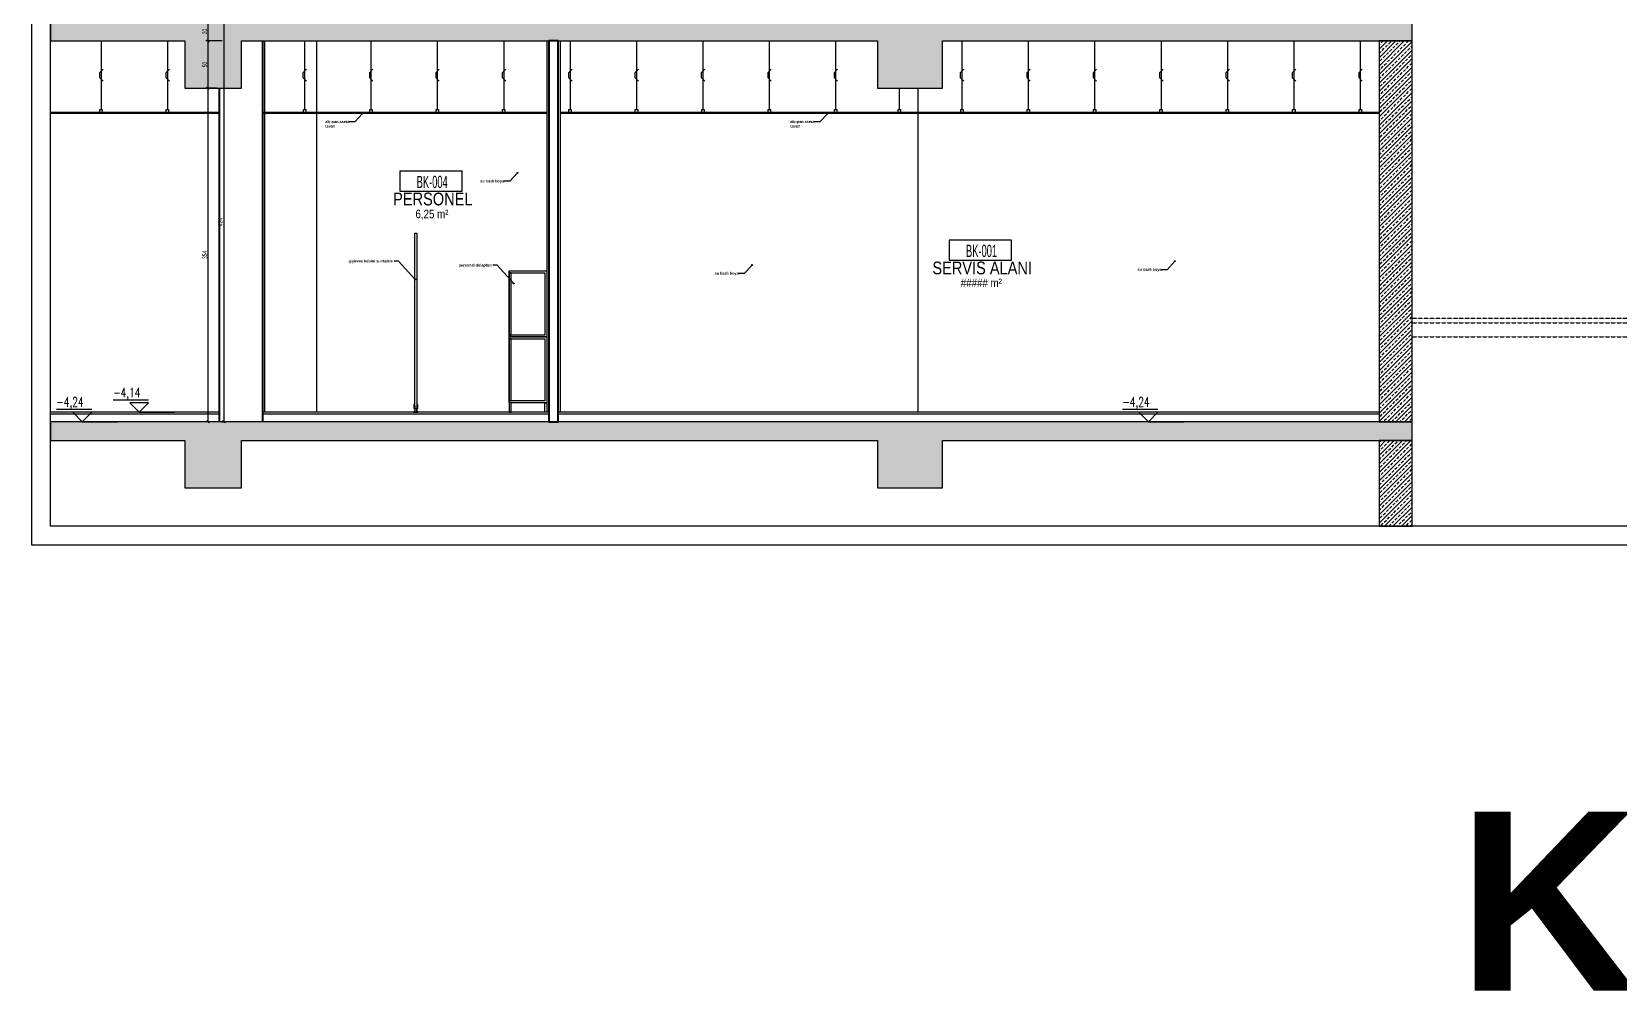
# Model space of a CAD drawing. Header units: millimetres. Extents: x 933584 to 974011, y 4545988 to 4553664.
# Drawn here: x 941327 to 943012, y 4545988 to 4547009 of the extents above; entities that cross this region are included whole.
import ezdxf
from ezdxf.enums import TextEntityAlignment as Align

# ---------------------------------------------------------------- set-up
doc = ezdxf.new("R2010")
doc.units = ezdxf.units.MM
doc.set_wipeout_variables(frame=1)
doc.header["$PDMODE"] = 35
for name, pattern in [('568_AVN_KES_01$0$HIDDEN', [0.375, 0.25, -0.125]), ('CENTER', [2, 1.25, -0.25, 0.25, -0.25]), ('DOT2', [3.175, 0, -3.175]), ('HIDDEN', [9.525, 6.35, -3.175])]:
    doc.linetypes.add(name, pattern=pattern)
doc.layers.get('0').update_dxf_attribs({"color": 255})
doc.layers.get('Defpoints').update_dxf_attribs({"color": 8})
for name, color, linetype in [('0-DMS-50', 143, 'Continuous'), ('0-HSL-HTC_200', 1, 'Continuous'), ('0-LNS-SLN', 6, 'Continuous'), ('0-LNS-SPL', 13, '568_AVN_KES_01$0$HIDDEN'), ('0-LNS-VLF', 11, 'Continuous'), ('0-TXT-PBX', 6, 'Continuous'), ('0-TXT-PTX_50', 8, 'Continuous'), ('2-SPS-RCN', 2, 'Continuous'), ('4-FNS-SFF', 13, 'Continuous'), ('7-DCR-FRN', 8, 'Continuous')]:
    doc.layers.add(name, color=color, linetype=linetype)
doc.layers.add('2-SPS-IBW', color=5, linetype='Continuous', lineweight=40)
doc.layers.add('TİBA_KOT', color=171, linetype='Continuous', lineweight=25)
doc.styles.add('Century Gothic_B_3', font='GOTHICB.TTF', dxfattribs={"height": 4})
doc.styles.add('dim_romans_50', font='swissl.ttf', dxfattribs={"width": 0.6, "height": 5})
doc.styles.add('MAHAL YAZISI', font='ARIALN.TTF', dxfattribs={"width": 0.8})
doc.styles.get("Standard").update_dxf_attribs({"font": 'times.ttf'})
doc.styles.add('T_General', font='simplxtw.shx', dxfattribs={"width": 0.7, "height": 200})
doc.dimstyles.new('ONK_dim 1_50', dxfattribs={"dimscale": 5, "dimtxt": 4, "dimasz": 0.5, "dimexe": 0.5, "dimexo": 0.5, "dimgap": 0.2, "dimtad": 1, "dimdec": 1, "dimrnd": 0.5, "dimzin": 9, "dimtxsty": 'dim_romans_50', "dimblk": 'OBLIQUE', "dimcen": 1, "dimclre": 256, "dimclrt": 256, "dimazin": 2, "dimtfac": 1, "dimtdec": 1, "dimtix": 1, "dimtmove": 2, "dimatfit": 3, "dimldrblk": 'OBLIQUE', "dimfxl": 3, "dimfxlon": 1, "dimarcsym": 0})
pattern_1 = [(45, (946624.9096, 4556812.099), (-4.490128, 4.490128), []), (45, (946629.4, 4556812.099), (-4.490128, 4.490128), [3.175, -1.5875])]

# ---------------------------------------------------------------- blocks, each defined once
blk = doc.blocks.new('MAHAL_KODU')
at = {"layer": '0-TXT-PTX_50'}
blk.add_attdef('ALAN', text='', height=0.2, dxfattribs=at).set_placement((0, -0.95), align=Align.MIDDLE_CENTER)
at = {"linetype": 'DOT2', "ltscale": 10000}
blk.add_wipeout([(-0.748, 0.049), (0.721, 0.049), (0.722, -0.423), (-0.752, -0.425)], dxfattribs=at)
at = {"layer": '0-TXT-PBX'}
blk.add_lwpolyline([(-0.748, -0.422), (0.721, -0.422), (0.721, 0.049), (-0.748, 0.049)], close=True, dxfattribs=at)
at = {"layer": '0-TXT-PTX_50'}
for tag, p in [('MAHAL_KODU', (0, -0.2)), ('MEKAN_ADI', (0, -0.65))]:
    blk.add_attdef(tag, text='', height=0.3, dxfattribs=at).set_placement(p, align=Align.MIDDLE_CENTER)
blk = doc.blocks.new('SLV-FNS')
at = {"layer": 'TİBA_KOT'}
for p, q in [((-250, 260), (-1000, 260)), ((-450, 0), (-650, 200)), ((-250, 200), (-650, 200)), ((-250, 200), (-450, 0)), ((-450, 0), (300, 0))]:
    blk.add_line(p, q, dxfattribs=at)
at = {"layer": 'TİBA_KOT', "color": 8, "style": 'T_General', "width": 0.7}
blk.add_attdef('INCE', (-1000, 319), '', height=200, dxfattribs=at)
blk = doc.blocks.new('_Oblique')
at = {"color": 0, "linetype": 'ByBlock', "lineweight": -2}
blk.add_line((-0.5, -0.5), (0.5, 0.5), dxfattribs=at)
blk = doc.blocks.new('*D2905')
at = {"layer": '0-DMS-50', "lineweight": -2}
for p, q in [((941523.7, 4546948.8), (941512, 4546948.8)), ((941523.7, 4546594.8), (941512, 4546594.8))]:
    blk.add_line(p, q, dxfattribs=at)
at = {"layer": '0-DMS-50', "color": 0, "lineweight": -2}
blk.add_line((941514.5, 4546594.8), (941514.5, 4546948.8), dxfattribs=at)
at = {"layer": 'Defpoints', "color": 0}
for p in [(941514.5, 4546948.8), (941526.2, 4546948.8), (941526.2, 4546594.8)]:
    blk.add_point(p, dxfattribs=at)
at = {"layer": '0-DMS-50', "color": 0, "linetype": 'ByBlock', "lineweight": -2, "xscale": 2.5, "yscale": 2.5, "zscale": 2.5}
for p, rotation in [((941514.5, 4546948.8), 90), ((941514.5, 4546594.8), 270)]:
    blk.add_blockref('_Oblique', p, dxfattribs=dict(at, rotation=rotation))
at = {"layer": '0-DMS-50', "insert": (941511, 4546771.8), "char_height": 5, "attachment_point": 5, "rotation": 90, "style": 'dim_romans_50'}
blk.add_mtext('354', dxfattribs=at)
blk = doc.blocks.new('*D2906')
at = {"layer": '0-DMS-50', "lineweight": -2}
for p, q in [((941529.5, 4546998.8), (941512, 4546998.8)), ((941523.7, 4546948.8), (941512, 4546948.8))]:
    blk.add_line(p, q, dxfattribs=at)
at = {"layer": '0-DMS-50', "color": 0, "lineweight": -2}
blk.add_line((941514.5, 4546948.8), (941514.5, 4546998.8), dxfattribs=at)
at = {"layer": 'Defpoints', "color": 0}
for p in [(941514.5, 4546998.8), (941549.7, 4546998.8), (941526.2, 4546948.8)]:
    blk.add_point(p, dxfattribs=at)
at = {"layer": '0-DMS-50', "color": 0, "linetype": 'ByBlock', "lineweight": -2, "xscale": 2.5, "yscale": 2.5, "zscale": 2.5}
for p, rotation in [((941514.5, 4546998.8), 90), ((941514.5, 4546948.8), 270)]:
    blk.add_blockref('_Oblique', p, dxfattribs=dict(at, rotation=rotation))
at = {"layer": '0-DMS-50', "insert": (941511, 4546973.8), "char_height": 5, "attachment_point": 5, "rotation": 90, "style": 'dim_romans_50'}
blk.add_mtext('50', dxfattribs=at)
blk = doc.blocks.new('*D2907')
at = {"layer": '0-DMS-50', "lineweight": -2}
for p, q in [((941529.5, 4547018.8), (941512, 4547018.8)), ((941529.5, 4546998.8), (941512, 4546998.8))]:
    blk.add_line(p, q, dxfattribs=at)
at = {"layer": '0-DMS-50', "color": 0, "lineweight": -2}
blk.add_line((941514.5, 4546998.8), (941514.5, 4547018.8), dxfattribs=at)
at = {"layer": 'Defpoints', "color": 0}
for p in [(941514.5, 4547018.8), (941549.7, 4547018.8), (941549.7, 4546998.8)]:
    blk.add_point(p, dxfattribs=at)
at = {"layer": '0-DMS-50', "color": 0, "linetype": 'ByBlock', "lineweight": -2, "xscale": 2.5, "yscale": 2.5, "zscale": 2.5}
for p, rotation in [((941514.5, 4547018.8), 90), ((941514.5, 4546998.8), 270)]:
    blk.add_blockref('_Oblique', p, dxfattribs=dict(at, rotation=rotation))
at = {"layer": '0-DMS-50', "insert": (941511, 4547008.8), "char_height": 5, "attachment_point": 5, "rotation": 90, "style": 'dim_romans_50'}
blk.add_mtext('20', dxfattribs=at)
blk = doc.blocks.new('*D2915')
at = {"layer": '0-DMS-50', "lineweight": -2}
for p, q in [((941531, 4547018.8), (941533.5, 4547018.8)), ((941528.7, 4546594.8), (941533.5, 4546594.8))]:
    blk.add_line(p, q, dxfattribs=at)
at = {"layer": '0-DMS-50', "color": 0, "lineweight": -2}
blk.add_line((941531, 4547018.8), (941531, 4546594.8), dxfattribs=at)
at = {"layer": 'Defpoints', "color": 0}
for p in [(941529.5, 4547018.8), (941526.2, 4546594.8), (941531, 4546594.8)]:
    blk.add_point(p, dxfattribs=at)
at = {"layer": '0-DMS-50', "color": 0, "linetype": 'ByBlock', "lineweight": -2, "xscale": 2.5, "yscale": 2.5, "zscale": 2.5}
for p, rotation in [((941531, 4547018.8), 90), ((941531, 4546594.8), 270)]:
    blk.add_blockref('_Oblique', p, dxfattribs=dict(at, rotation=rotation))
at = {"layer": '0-DMS-50', "insert": (941527.5, 4546806.8), "char_height": 5, "attachment_point": 5, "rotation": 90, "style": 'dim_romans_50'}
blk.add_mtext('424', dxfattribs=at)

msp = doc.modelspace()

# ---------------------------------------------------------------- hatches: boundary and pattern name
at = {"layer": '0-HSL-HTC_200'}
h = msp.add_hatch(dxfattribs=at)
h.set_pattern_fill('ANSI33', color=256)
h.set_pattern_definition(pattern_1)
h.paths.add_polyline_path([(942293.73, 4547018.78), (941347.39, 4547018.78), (941347.39, 4546998.78), (941489.73, 4546998.78), (941489.73, 4546948.78), (941549.73, 4546948.78), (941549.73, 4546998.78), (942224.73, 4546998.78), (942224.73, 4546948.78), (942293.73, 4546948.78), (942293.73, 4546998.78), (942791.73, 4546998.78), (942791.73, 4547018.78)])
h = msp.add_hatch(dxfattribs=at)
h.set_pattern_fill('ANSI33', color=256)
h.set_pattern_definition(pattern_1)
h.paths.add_polyline_path([(942791.73, 4546998.78), (942756.73, 4546998.78), (942756.73, 4546594.78), (942791.73, 4546594.78)])
h = msp.add_hatch(dxfattribs=at)
h.set_pattern_fill('ANSI33', color=256)
h.set_pattern_definition([(45, (946624.9096, 4556388.099), (-4.490128, 4.490128), []), (45, (946629.4, 4556388.099), (-4.490128, 4.490128), [3.175, -1.5875])])
h.paths.add_polyline_path([(942293.73, 4546594.78), (941347.39, 4546594.78), (941347.39, 4546574.78), (941489.73, 4546574.78), (941489.73, 4546524.78), (941549.73, 4546524.78), (941549.73, 4546574.78), (942224.73, 4546574.78), (942224.73, 4546524.78), (942293.73, 4546524.78), (942293.73, 4546574.78), (942791.73, 4546574.78), (942791.73, 4546594.78)])
h = msp.add_hatch(dxfattribs=at)
h.set_pattern_fill('ANSI33', color=256)
h.set_pattern_definition(pattern_1)
h.paths.add_polyline_path([(942791.73, 4546574.78), (942756.73, 4546574.78), (942756.73, 4546483.85), (942791.73, 4546483.85)])
at = {"layer": '0-LNS-VLF', "linetype": 'HIDDEN', "ltscale": 0.5}
h = msp.add_hatch(color=256, dxfattribs=at)
h.dxf.hatch_style = 1
edge = h.paths.add_edge_path()
edge.add_arc((941678.42, 4546922), 0.467, 0, 360)
h = msp.add_hatch(color=256, dxfattribs=at)
h.dxf.hatch_style = 1
edge = h.paths.add_edge_path()
edge.add_arc((942171.78, 4546922), 0.467, 0, 360)
h = msp.add_hatch(color=256, dxfattribs=at)
h.dxf.hatch_style = 1
edge = h.paths.add_edge_path()
edge.add_arc((941842.71, 4546858.93), 0.467, 0, 360)
h = msp.add_hatch(color=256, dxfattribs=at)
h.dxf.hatch_style = 1
edge = h.paths.add_edge_path()
edge.add_arc((942540.06, 4546765.13), 0.467, 0, 360)
h = msp.add_hatch(color=256, dxfattribs=at)
h.dxf.hatch_style = 1
edge = h.paths.add_edge_path()
edge.add_arc((942091.48, 4546761.05), 0.467, 0, 360)
h = msp.add_hatch(color=256, dxfattribs=at)
h.dxf.hatch_style = 1
edge = h.paths.add_edge_path()
edge.add_arc((941734.19, 4546745.84), 0.467, 0, 360)
h = msp.add_hatch(color=256, dxfattribs=at)
h.dxf.hatch_style = 1
edge = h.paths.add_edge_path()
edge.add_arc((941838.7, 4546741.49), 0.467, 0, 360)

# ---------------------------------------------------------------- linework, layer by layer
at = {"color": 0}
for points in [[(941327.39, 4547963.85), (943427.39, 4547963.85), (943427.39, 4546463.85), (941327.39, 4546463.85)], [(941347.39, 4547943.85), (943407.39, 4547943.85), (943407.39, 4546483.85), (941347.39, 4546483.85)]]:
    msp.add_lwpolyline(points, close=True, dxfattribs=at)
at = {"linetype": 'CENTER', "ltscale": 50}
msp.add_lwpolyline([(941347.39, 4546483.85), (941347.39, 4547943.85)], dxfattribs=at)
at = {"layer": '0-DMS-50'}
for points in [[(941873.83, 4546684.78), (941833.83, 4546684.78), (941833.83, 4546754.78), (941873.83, 4546754.78), (941873.83, 4546684.78)], [(941873.83, 4546614.78), (941833.83, 4546614.78), (941833.83, 4546684.78), (941873.83, 4546684.78), (941873.83, 4546614.78)]]:
    msp.add_lwpolyline(points, dxfattribs=at)
for points in [[(941871.83, 4546686.78), (941833.83, 4546686.78), (941833.83, 4546752.78), (941871.83, 4546752.78)], [(941835.83, 4546752.78), (941833.83, 4546752.78), (941833.83, 4546686.78), (941835.83, 4546686.78)], [(941871.83, 4546616.78), (941833.83, 4546616.78), (941833.83, 4546682.78), (941871.83, 4546682.78)], [(941835.83, 4546682.78), (941833.83, 4546682.78), (941833.83, 4546616.78), (941835.83, 4546616.78)], [(941835.83, 4546614.78), (941833.83, 4546614.78), (941833.83, 4546604.78), (941835.83, 4546604.78)], [(941871.83, 4546614.78), (941873.83, 4546614.78), (941873.83, 4546604.78), (941871.83, 4546604.78)]]:
    msp.add_lwpolyline(points, close=True, dxfattribs=at)
at = {"layer": '0-HSL-HTC_200', "color": 8}
for points in [[(941629.73, 4546604.78), (941629.73, 4546998.78)], [(942267.73, 4546604.78), (942267.73, 4546948.78)]]:
    msp.add_lwpolyline(points, dxfattribs=at)
at = {"layer": '0-LNS-SLN'}
for points in [[(941733.83, 4546794.78), (941735.83, 4546794.78), (941735.83, 4546610.19), (941733.83, 4546610.19), (941733.83, 4546794.78)], [(941735.83, 4546613.19), (941735.83, 4546610.19), (941733.83, 4546610.19), (941733.83, 4546613.19), (941732.83, 4546613.19), (941732.83, 4546608.75), (941734.83, 4546608.75), (941736.83, 4546608.75), (941736.83, 4546613.19), (941735.83, 4546613.19), (941735.83, 4546610.19), (941733.83, 4546610.19)], [(941733.83, 4546608.75), (941733.83, 4546605.78), (941732.83, 4546605.78), (941732.83, 4546604.78), (941736.83, 4546604.78), (941736.83, 4546605.78), (941735.83, 4546605.78), (941735.83, 4546608.75)]]:
    msp.add_lwpolyline(points, dxfattribs=at)
at = {"layer": '0-LNS-SPL', "linetype": 'ByBlock'}
for points in [[(941574.13, 4546998.78), (941574.13, 4546604.78)], [(941873.83, 4546998.78), (941873.83, 4546604.78)], [(941887.83, 4546998.78), (941887.83, 4546604.78)], [(941526.24, 4546604.78), (941347.39, 4546604.78)], [(941526.24, 4546602.78), (941347.39, 4546602.78)], [(941875.83, 4546604.78), (941572.13, 4546604.78)], [(941875.83, 4546602.78), (941572.13, 4546602.78)], [(942756.73, 4546604.78), (941885.83, 4546604.78)], [(942756.73, 4546602.78), (941885.83, 4546602.78)]]:
    msp.add_lwpolyline(points, dxfattribs=at)
at = {"layer": '0-LNS-SPL'}
for points in [[(942791.73, 4546704.82), (943069.34, 4546704.82)], [(942791.73, 4546699.82), (943069.34, 4546699.82)], [(942791.73, 4546684.82), (943069.34, 4546684.82)]]:
    msp.add_lwpolyline(points, dxfattribs=at)
at = {"layer": '0-LNS-VLF', "ltscale": 0.5}
for points in [[(941678.42, 4546922), (941670.19, 4546912.95), (941663.63, 4546912.95)], [(942171.78, 4546922), (942163.55, 4546912.95), (942156.99, 4546912.95)], [(941842.71, 4546858.93), (941834.49, 4546849.88), (941827.93, 4546849.88)], [(941734.19, 4546745.84), (941716.5, 4546765.11), (941711.96, 4546765.11)], [(942540.06, 4546765.13), (942531.83, 4546756.08), (942525.28, 4546756.08)], [(941838.7, 4546741.49), (941821.01, 4546760.76), (941816.46, 4546760.76)], [(942091.48, 4546761.05), (942083.25, 4546752), (942076.69, 4546752)]]:
    msp.add_lwpolyline(points, dxfattribs=at)
at = {"layer": '0-LNS-VLF', "linetype": 'HIDDEN', "ltscale": 0.5}
for centre in [(941678.42, 4546922), (942171.78, 4546922), (941842.71, 4546858.93), (942540.06, 4546765.13), (942091.48, 4546761.05), (941734.19, 4546745.84), (941838.7, 4546741.49)]:
    msp.add_circle(centre, 0.467, dxfattribs=at)
at = {"layer": '2-SPS-IBW'}
for points in [[(941572.13, 4546998.78), (941572.13, 4546594.78)], [(941526.24, 4546948.78), (941526.24, 4546594.78)]]:
    msp.add_lwpolyline(points, dxfattribs=at)
msp.add_lwpolyline([(941885.83, 4546998.78), (941875.83, 4546998.78), (941875.83, 4546594.78), (941885.83, 4546594.78)], close=True, dxfattribs=at)
at = {"layer": '2-SPS-RCN'}
for points in [[(942293.73, 4547018.78), (941347.39, 4547018.78), (941347.39, 4546998.78), (941489.73, 4546998.78), (941489.73, 4546948.78), (941549.73, 4546948.78), (941549.73, 4546998.78), (942224.73, 4546998.78), (942224.73, 4546948.78), (942293.73, 4546948.78), (942293.73, 4546998.78), (942791.73, 4546998.78), (942791.73, 4547018.78), (942293.73, 4547018.78)], [(942293.73, 4546594.78), (941347.39, 4546594.78), (941347.39, 4546574.78), (941489.73, 4546574.78), (941489.73, 4546524.78), (941549.73, 4546524.78), (941549.73, 4546574.78), (942224.73, 4546574.78), (942224.73, 4546524.78), (942293.73, 4546524.78), (942293.73, 4546574.78), (942791.73, 4546574.78), (942791.73, 4546594.78), (942293.73, 4546594.78)]]:
    msp.add_lwpolyline(points, dxfattribs=at)
for points in [[(942791.73, 4546998.78), (942756.73, 4546998.78), (942756.73, 4546594.78), (942791.73, 4546594.78)], [(942791.73, 4546574.78), (942756.73, 4546574.78), (942756.73, 4546483.85), (942791.73, 4546483.85)]]:
    msp.add_lwpolyline(points, close=True, dxfattribs=at)
at = {"layer": '4-FNS-SFF'}
for points in [[(941400.87, 4546998.78), (941400.87, 4546926.16)], [(941471.3, 4546998.78), (941471.3, 4546926.16)], [(941616.75, 4546998.78), (941616.75, 4546926.16)], [(941687.19, 4546998.78), (941687.19, 4546926.16)], [(941757.62, 4546998.78), (941757.62, 4546926.16)], [(941828.05, 4546998.78), (941828.05, 4546926.16)], [(941898.48, 4546998.78), (941898.48, 4546926.16)], [(941968.91, 4546998.78), (941968.91, 4546926.16)], [(942039.34, 4546998.78), (942039.34, 4546926.16)], [(942109.78, 4546998.78), (942109.78, 4546926.16)], [(942180.21, 4546998.78), (942180.21, 4546926.16)], [(942314.1, 4546998.78), (942314.1, 4546926.16)], [(942384.53, 4546998.78), (942384.53, 4546926.16)], [(942454.97, 4546998.78), (942454.97, 4546926.16)], [(942525.4, 4546998.78), (942525.4, 4546926.16)], [(942595.83, 4546998.78), (942595.83, 4546926.16)], [(942666.26, 4546998.78), (942666.26, 4546926.16)], [(942736.69, 4546998.78), (942736.69, 4546926.16)], [(941403.02, 4546968.8), (941399.25, 4546965.03), (941399.25, 4546959.97), (941403.02, 4546956.2)], [(941473.45, 4546968.8), (941469.68, 4546965.03), (941469.68, 4546959.97), (941473.45, 4546956.2)], [(941618.9, 4546968.8), (941615.13, 4546965.03), (941615.13, 4546959.97), (941618.9, 4546956.2)], [(941689.33, 4546968.8), (941685.56, 4546965.03), (941685.56, 4546959.97), (941689.33, 4546956.2)], [(941759.76, 4546968.8), (941756, 4546965.03), (941756, 4546959.97), (941759.76, 4546956.2)], [(941830.19, 4546968.8), (941826.43, 4546965.03), (941826.43, 4546959.97), (941830.19, 4546956.2)], [(941900.63, 4546968.8), (941896.86, 4546965.03), (941896.86, 4546959.97), (941900.63, 4546956.2)], [(941971.06, 4546968.8), (941967.29, 4546965.03), (941967.29, 4546959.97), (941971.06, 4546956.2)], [(942041.49, 4546968.8), (942037.72, 4546965.03), (942037.72, 4546959.97), (942041.49, 4546956.2)], [(942111.92, 4546968.8), (942108.15, 4546965.03), (942108.15, 4546959.97), (942111.92, 4546956.2)], [(942182.35, 4546968.8), (942178.58, 4546965.03), (942178.58, 4546959.97), (942182.35, 4546956.2)], [(942316.25, 4546968.8), (942312.48, 4546965.03), (942312.48, 4546959.97), (942316.25, 4546956.2)], [(942386.68, 4546968.8), (942382.91, 4546965.03), (942382.91, 4546959.97), (942386.68, 4546956.2)], [(942457.11, 4546968.8), (942453.34, 4546965.03), (942453.34, 4546959.97), (942457.11, 4546956.2)], [(942527.54, 4546968.8), (942523.77, 4546965.03), (942523.77, 4546959.97), (942527.54, 4546956.2)], [(942597.97, 4546968.8), (942594.21, 4546965.03), (942594.21, 4546959.97), (942597.97, 4546956.2)], [(942668.41, 4546968.8), (942664.64, 4546965.03), (942664.64, 4546959.97), (942668.41, 4546956.2)], [(942738.84, 4546968.8), (942735.07, 4546965.03), (942735.07, 4546959.97), (942738.84, 4546956.2)], [(942247.73, 4546948.78), (942247.73, 4546926.16)], [(941526.24, 4546922.78), (941347.39, 4546922.78)], [(941526.24, 4546921.78), (941347.39, 4546921.78)], [(941873.83, 4546922.78), (941572.13, 4546922.78)], [(941873.83, 4546921.78), (941572.13, 4546921.78)], [(942756.73, 4546922.78), (941887.83, 4546922.78)], [(942756.73, 4546921.78), (941887.83, 4546921.78)]]:
    msp.add_lwpolyline(points, dxfattribs=at)
for points in [[(941399.64, 4546922.78), (941399.64, 4546926.16), (941402.17, 4546926.16), (941402.17, 4546922.78)], [(941470.07, 4546922.78), (941470.07, 4546926.16), (941472.6, 4546926.16), (941472.6, 4546922.78)], [(941615.52, 4546922.78), (941615.52, 4546926.16), (941618.05, 4546926.16), (941618.05, 4546922.78)], [(941685.95, 4546922.78), (941685.95, 4546926.16), (941688.48, 4546926.16), (941688.48, 4546922.78)], [(941756.38, 4546922.78), (941756.38, 4546926.16), (941758.91, 4546926.16), (941758.91, 4546922.78)], [(941826.81, 4546922.78), (941826.81, 4546926.16), (941829.34, 4546926.16), (941829.34, 4546922.78)], [(941897.24, 4546922.78), (941897.24, 4546926.16), (941899.78, 4546926.16), (941899.78, 4546922.78)], [(941967.68, 4546922.78), (941967.68, 4546926.16), (941970.21, 4546926.16), (941970.21, 4546922.78)], [(942038.11, 4546922.78), (942038.11, 4546926.16), (942040.64, 4546926.16), (942040.64, 4546922.78)], [(942108.54, 4546922.78), (942108.54, 4546926.16), (942111.07, 4546926.16), (942111.07, 4546922.78)], [(942178.97, 4546922.78), (942178.97, 4546926.16), (942181.5, 4546926.16), (942181.5, 4546922.78)], [(942246.49, 4546922.78), (942246.49, 4546926.16), (942249.02, 4546926.16), (942249.02, 4546922.78)], [(942312.87, 4546922.78), (942312.87, 4546926.16), (942315.4, 4546926.16), (942315.4, 4546922.78)], [(942383.3, 4546922.78), (942383.3, 4546926.16), (942385.83, 4546926.16), (942385.83, 4546922.78)], [(942453.73, 4546922.78), (942453.73, 4546926.16), (942456.26, 4546926.16), (942456.26, 4546922.78)], [(942524.16, 4546922.78), (942524.16, 4546926.16), (942526.69, 4546926.16), (942526.69, 4546922.78)], [(942594.59, 4546922.78), (942594.59, 4546926.16), (942597.12, 4546926.16), (942597.12, 4546922.78)], [(942665.02, 4546922.78), (942665.02, 4546926.16), (942667.56, 4546926.16), (942667.56, 4546922.78)], [(942735.46, 4546922.78), (942735.46, 4546926.16), (942737.99, 4546926.16), (942737.99, 4546922.78)]]:
    msp.add_lwpolyline(points, close=True, dxfattribs=at)

# ---------------------------------------------------------------- block references
ref = msp.add_blockref('SLV-FNS', (941463.88, 4546604.78), dxfattribs=dict(xscale=0.05000000000291038, yscale=0.05000000000291038, zscale=0.05000000000291038))
ref.add_attrib('INCE', '-4,14', (941413.88, 4546620.73), dxfattribs={"color": 8, "height": 10, "style": 'T_General', "width": 0.7})
ref = msp.add_blockref('SLV-FNS', (941403.52, 4546594.78), dxfattribs=dict(xscale=0.05000000000291038, yscale=0.05000000000291038, zscale=0.05000000000291038))
ref.add_attrib('INCE', '-4,24', (941353.52, 4546610.73), dxfattribs={"color": 8, "height": 10, "style": 'T_General', "width": 0.7})
ref = msp.add_blockref('SLV-FNS', (942534.48, 4546594.78), dxfattribs=dict(xscale=0.05000000000291038, yscale=0.05000000000291038, zscale=0.05000000000291038))
ref.add_attrib('INCE', '-4,24', (942484.48, 4546610.73), dxfattribs={"color": 8, "height": 10, "style": 'T_General', "width": 0.7})

# ---------------------------------------------------------------- texts
at = {"color": 0, "insert": (942840.39, 4546180.86), "char_height": 189.8307, "width": 3922.4425, "attachment_point": 1, "line_spacing_factor": 0.984502, "style": 'Century Gothic_B_3'}
msp.add_mtext('{\\fArial|b1|i0|c0|p34;KESİTLER}', dxfattribs=at)
at = {"layer": '0-LNS-VLF', "linetype": 'HIDDEN', "ltscale": 0.5, "char_height": 2.9364, "width": 95.455, "attachment_point": 1, "line_spacing_factor": 0.984502, "style": 'Century Gothic_B_3'}
for s, insert in [('\\pxql;{\\fFranklin Gothic Book|b1|i0|c162|p34;alçıpan asma\\Ptavan }', (941638.79, 4546914.71)), ('\\pxql;{\\fFranklin Gothic Book|b1|i0|c162|p34;alçıpan asma\\Ptavan }', (942132.15, 4546914.71)), ('\\pxql;{\\fFranklin Gothic Book|b1|i0|c162|p34;su bazlı boya }', (941803.08, 4546851.64)), ('\\pxqr;{\\fFranklin Gothic Book|b1|i0|c162|p34;\\Pgiyinme kabini suntalam}', (941615.18, 4546771.56)), ('\\pxqr;{\\fFranklin Gothic Book|b1|i0|c162|p34;\\Ppersonel dolapları}', (941719.69, 4546767.21)), ('\\pxql;{\\fFranklin Gothic Book|b1|i0|c162|p34;su bazlı boya }', (942051.85, 4546753.76)), ('\\pxql;{\\fFranklin Gothic Book|b1|i0|c162|p34;su bazlı boya }', (942500.43, 4546757.84))]:
    msp.add_mtext(s, dxfattribs=dict(at, insert=insert))

# ---------------------------------------------------------------- dimensions: what is measured, and where the dimension line sits
at = {"layer": '0-DMS-50'}
for base, p1, p2, picture, middle in [((941514.49, 4547018.78), (941549.73, 4546998.78), (941549.73, 4547018.78), '*D2907', (941510.99, 4547008.78)), ((941530.99, 4546594.78), (941529.49, 4547018.78), (941526.24, 4546594.78), '*D2915', (941527.49, 4546806.78)), ((941514.49, 4546998.78), (941526.24, 4546948.78), (941549.73, 4546998.78), '*D2906', (941510.99, 4546973.78))]:
    dim = msp.add_linear_dim(base=base, p1=p1, p2=p2, angle=270, dimstyle='ONK_dim 1_50', dxfattribs=at)
    dim.commit()
    dim.dimension.update_dxf_attribs({"geometry": picture, "text_midpoint": middle})
dim = msp.add_aligned_dim(p1=(941526.24, 4546594.78), p2=(941526.24, 4546948.78), distance=11.75, dimstyle='ONK_dim 1_50', dxfattribs=at)
dim.commit()
dim.dimension.update_dxf_attribs({"geometry": '*D2905', "text_midpoint": (941510.99, 4546771.78)})

# ---------------------------------------------------------------- next in the draw order: block references
ref = msp.add_blockref('MAHAL_KODU', (941751.65, 4546858.32), dxfattribs=dict(xscale=45, yscale=45, zscale=1.2))
ref.add_attrib('MAHAL_KODU', 'BK-004', dxfattribs={"layer": '0-TXT-PTX_50', "height": 12.937, "style": 'MAHAL YAZISI', "width": 0.666667}).set_placement((941752.21, 4546849.2), align=Align.MIDDLE_CENTER)
ref.add_attrib('MEKAN_ADI', 'PERSONEL', dxfattribs={"layer": '0-TXT-PTX_50', "height": 13.5, "style": 'MAHAL YAZISI'}).set_placement((941752.87, 4546831.11), align=Align.MIDDLE_CENTER)
ref.add_attrib('ALAN', '6,25 m²', dxfattribs={"layer": '0-TXT-PTX_50', "height": 9, "style": 'MAHAL YAZISI'}).set_placement((941751.94, 4546815.22), align=Align.MIDDLE_CENTER)
at = {"layer": '7-DCR-FRN'}
ref = msp.add_blockref('MAHAL_KODU', (942334.44, 4546785.16), dxfattribs=dict(at, xscale=45, yscale=45, zscale=1.2))
ref.add_attrib('MAHAL_KODU', 'BK-001', dxfattribs={"layer": '0-TXT-PTX_50', "height": 12.937, "style": 'MAHAL YAZISI', "width": 0.666667}).set_placement((942335, 4546776.04), align=Align.MIDDLE_CENTER)
ref.add_attrib('MEKAN_ADI', 'SERVIS ALANI', dxfattribs={"layer": '0-TXT-PTX_50', "height": 13.5, "style": 'MAHAL YAZISI'}).set_placement((942335.66, 4546757.94), align=Align.MIDDLE_CENTER)
ref.add_attrib('ALAN', '##### m²', dxfattribs={"layer": '0-TXT-PTX_50', "height": 9, "style": 'MAHAL YAZISI'}).set_placement((942334.73, 4546742.06), align=Align.MIDDLE_CENTER)

doc.saveas('drawing.dxf')
